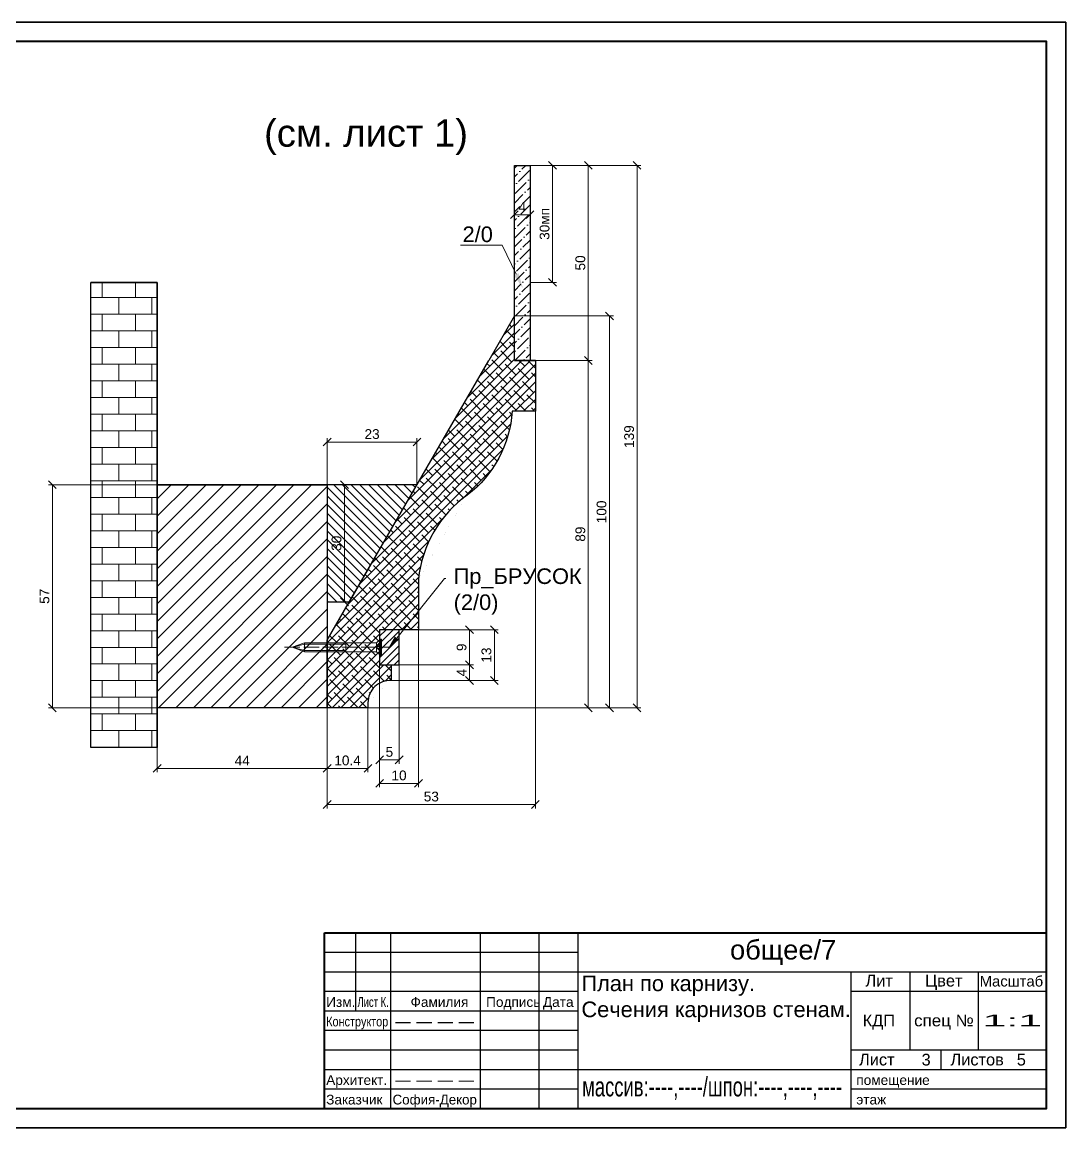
# Paper-space layout 'план по карнизу' of a CAD drawing. Header units: millimetres. Extents: x -88 to 2067, y 101 to 384.
# Drawn here: x 933.9 to 1201.4, y 101 to 384.3 of the extents above; entities that cross this region are included whole.
import ezdxf
from ezdxf import colors
from ezdxf.entities.mleader import LeaderData, LeaderLine
from ezdxf.enums import TextEntityAlignment as Align
from ezdxf.math import Vec2, Vec3

# ---------------------------------------------------------------- set-up
doc = ezdxf.new("R2010")
doc.units = ezdxf.units.MM
doc.linetypes.add('AM_ISO02W050', pattern=[7.5, 6, -1.5])
doc.linetypes.add('AM_ISO08W050', pattern=[18, 12, -1.5, 3, -1.5])
doc.layers.get('DEFPOINTS').update_dxf_attribs({"color": 106, "lineweight": 5})
for name, color, linetype, lineweight in [('A-Sect', 73, 'Continuous', 25), ('pechatnaya_ramka', 2, 'Continuous', 30), ('КАРНИЗ МДФ', 31, 'Continuous', 30), ('КАРНИЗ Пр_N221', 3, 'Continuous', 30), ('крепеж', 3, 'Continuous', 15), ('Линии Размерные и Текст', 1, 'Continuous', 5), ('Линии Штриховки и Заливка', 1, 'Continuous', 5), ('профили', 20, 'Continuous', 30), ('размеры', 1, 'Continuous', 5), ('служебный слой ШТРИХОВКА', 4, 'Continuous', 5), ('ШТАМП', 7, 'Continuous', 30)]:
    doc.layers.add(name, color=color, linetype=linetype, lineweight=lineweight)
doc.styles.get("Standard").update_dxf_attribs({"font": 'arial.ttf'})
doc.dimstyles.get("Standard").update_dxf_attribs({"dimscale": 0, "dimtxt": 2.5, "dimasz": 2, "dimexe": 1, "dimexo": 0, "dimgap": 0.75, "dimtad": 1, "dimdsep": 46, "dimtxsty": 'Standard', "dimblk": 'OBLIQUE', "dimcen": 1.5, "dimclrd": 256, "dimclre": 256, "dimclrt": 7, "dimazin": 0, "dimtfac": 1, "dimtmove": 1, "dimatfit": 3, "dimfxl": 1, "dimtolj": 1, "dimtzin": 0, "dimlwd": 5, "dimlwe": 5, "dimarcsym": 0})

# ---------------------------------------------------------------- blocks, each defined once
blk = doc.blocks.new('_OBLIQUE')
at = {"color": 0, "linetype": 'ByBlock'}
blk.add_line((-0.5, -0.5), (0.5, 0.5), dxfattribs=at)
blk = doc.blocks.new('*D80')
at = {"layer": 'DEFPOINTS', "color": 0, "transparency": 16777216}
for p in [(52.35, 19.9), (65.9, 19.9), (9.43, -69.1)]:
    blk.add_point(p, dxfattribs=at)
at = {"layer": 'размеры', "lineweight": 5, "transparency": 16777216}
for p, q in [((52.35, 19.9), (66.9, 19.9)), ((65.9, -69.1), (65.9, 19.9)), ((9.43, -69.1), (66.9, -69.1))]:
    blk.add_line(p, q, dxfattribs=at)
at = {"layer": 'размеры', "lineweight": 5, "transparency": 16777216, "xscale": 2, "yscale": 2, "zscale": 2}
for p, rotation in [((65.9, 19.9), 90), ((65.9, -69.1), 270)]:
    blk.add_blockref('_OBLIQUE', p, dxfattribs=dict(at, rotation=rotation))
at = {"layer": 'размеры', "color": 7, "transparency": 16777216, "insert": (63.87, -24.6), "char_height": 2.5, "attachment_point": 5, "rotation": 90}
blk.add_mtext('\\A1;89', dxfattribs=at)
blk = doc.blocks.new('*D81')
at = {"layer": 'DEFPOINTS', "color": 0, "transparency": 16777216}
for p in [(50.97, 69.9), (65.9, 69.9), (52.35, 19.9)]:
    blk.add_point(p, dxfattribs=at)
at = {"layer": 'размеры', "lineweight": 5, "transparency": 16777216}
for p, q in [((50.97, 69.9), (66.9, 69.9)), ((65.9, 19.9), (65.9, 69.9)), ((52.35, 19.9), (66.9, 19.9))]:
    blk.add_line(p, q, dxfattribs=at)
at = {"layer": 'размеры', "lineweight": 5, "transparency": 16777216, "xscale": 2, "yscale": 2, "zscale": 2}
for p, rotation in [((65.9, 69.9), 90), ((65.9, 19.9), 270)]:
    blk.add_blockref('_OBLIQUE', p, dxfattribs=dict(at, rotation=rotation))
at = {"layer": 'размеры', "color": 7, "transparency": 16777216, "insert": (63.87, 44.9), "char_height": 2.5, "attachment_point": 5, "rotation": 90}
blk.add_mtext('\\A1;50', dxfattribs=at)
blk = doc.blocks.new('*D82')
at = {"layer": 'DEFPOINTS', "color": 0, "transparency": 16777216}
for p in [(46.97, 31.3), (9.43, -69.1), (71.33, -69.1)]:
    blk.add_point(p, dxfattribs=at)
at = {"layer": 'размеры', "lineweight": 5, "transparency": 16777216}
for p, q in [((46.97, 31.3), (72.33, 31.3)), ((71.33, 31.3), (71.33, -69.1)), ((9.43, -69.1), (72.33, -69.1))]:
    blk.add_line(p, q, dxfattribs=at)
at = {"layer": 'размеры', "lineweight": 5, "transparency": 16777216, "xscale": 2, "yscale": 2, "zscale": 2}
for p, rotation in [((71.33, 31.3), 90), ((71.33, -69.1), 270)]:
    blk.add_blockref('_OBLIQUE', p, dxfattribs=dict(at, rotation=rotation))
at = {"layer": 'размеры', "color": 7, "transparency": 16777216, "insert": (69.3, -18.9), "char_height": 2.5, "attachment_point": 5, "rotation": 90}
blk.add_mtext('\\A1;100', dxfattribs=at)
blk = doc.blocks.new('*D83')
at = {"layer": 'DEFPOINTS', "color": 0, "transparency": 16777216}
for p in [(50.97, 69.9), (78.4, 69.9), (9.43, -69.1)]:
    blk.add_point(p, dxfattribs=at)
at = {"layer": 'размеры', "lineweight": 5, "transparency": 16777216}
for p, q in [((50.97, 69.9), (79.4, 69.9)), ((78.4, -69.1), (78.4, 69.9)), ((9.43, -69.1), (79.4, -69.1))]:
    blk.add_line(p, q, dxfattribs=at)
at = {"layer": 'размеры', "lineweight": 5, "transparency": 16777216, "xscale": 2, "yscale": 2, "zscale": 2}
for p, rotation in [((78.4, 69.9), 90), ((78.4, -69.1), 270)]:
    blk.add_blockref('_OBLIQUE', p, dxfattribs=dict(at, rotation=rotation))
at = {"layer": 'размеры', "color": 7, "transparency": 16777216, "insert": (76.37, 0.4), "char_height": 2.5, "attachment_point": 5, "rotation": 90}
blk.add_mtext('\\A1;139', dxfattribs=at)
blk = doc.blocks.new('*D84')
at = {"layer": 'DEFPOINTS', "color": 0, "transparency": 16777216}
for p in [(46.97, 69.9), (50.97, 69.9), (46.97, 57.24)]:
    blk.add_point(p, dxfattribs=at)
at = {"layer": 'размеры', "lineweight": 5, "transparency": 16777216}
for p, q in [((46.97, 69.9), (46.97, 56.24)), ((50.97, 69.9), (50.97, 56.24)), ((50.97, 57.24), (46.97, 57.24))]:
    blk.add_line(p, q, dxfattribs=at)
at = {"layer": 'размеры', "lineweight": 5, "transparency": 16777216, "xscale": 2, "yscale": 2, "zscale": 2, "rotation": 180}
blk.add_blockref('_OBLIQUE', (46.97, 57.24), dxfattribs=at)
at = {"layer": 'размеры', "lineweight": 5, "transparency": 16777216, "xscale": 2, "yscale": 2, "zscale": 2}
blk.add_blockref('_OBLIQUE', (50.97, 57.24), dxfattribs=at)
at = {"layer": 'размеры', "color": 7, "transparency": 16777216, "insert": (48.97, 59.24), "char_height": 2.5, "attachment_point": 5}
blk.add_mtext('\\A1;4', dxfattribs=at)
blk = doc.blocks.new('*D85')
at = {"layer": 'DEFPOINTS', "color": 0, "transparency": 16777216}
for p in [(52.35, 19.9), (-1, -69.1), (-1, -93.89)]:
    blk.add_point(p, dxfattribs=at)
at = {"layer": 'размеры', "lineweight": 5, "transparency": 16777216}
for p, q in [((52.35, 19.9), (52.35, -94.89)), ((-1, -69.1), (-1, -94.89)), ((52.35, -93.89), (-1, -93.89))]:
    blk.add_line(p, q, dxfattribs=at)
at = {"layer": 'размеры', "lineweight": 5, "transparency": 16777216, "xscale": 2, "yscale": 2, "zscale": 2, "rotation": 180}
blk.add_blockref('_OBLIQUE', (-1, -93.89), dxfattribs=at)
at = {"layer": 'размеры', "lineweight": 5, "transparency": 16777216, "xscale": 2, "yscale": 2, "zscale": 2}
blk.add_blockref('_OBLIQUE', (52.35, -93.89), dxfattribs=at)
at = {"layer": 'размеры', "color": 7, "transparency": 16777216, "insert": (25.67, -91.86), "char_height": 2.5, "attachment_point": 5}
blk.add_mtext('\\A1;53', dxfattribs=at)
blk = doc.blocks.new('*D86')
at = {"layer": 'DEFPOINTS', "color": 0, "transparency": 16777216}
for p in [(22, -1), (-1, -11.94), (22, -11.94)]:
    blk.add_point(p, dxfattribs=at)
at = {"layer": 'размеры', "lineweight": 5, "transparency": 16777216}
for p, q in [((-1, -11.94), (-1, 0)), ((22, -11.94), (22, 0)), ((-1, -1), (22, -1))]:
    blk.add_line(p, q, dxfattribs=at)
at = {"layer": 'размеры', "lineweight": 5, "transparency": 16777216, "xscale": 2, "yscale": 2, "zscale": 2, "rotation": 180}
blk.add_blockref('_OBLIQUE', (-1, -1), dxfattribs=at)
at = {"layer": 'размеры', "lineweight": 5, "transparency": 16777216, "xscale": 2, "yscale": 2, "zscale": 2}
blk.add_blockref('_OBLIQUE', (22, -1), dxfattribs=at)
at = {"layer": 'размеры', "color": 7, "transparency": 16777216, "insert": (10.5, 1.03), "char_height": 2.5, "attachment_point": 5}
blk.add_mtext('\\A1;23', dxfattribs=at)
blk = doc.blocks.new('*D87')
at = {"layer": 'DEFPOINTS', "color": 0, "transparency": 16777216}
for p in [(-1, -11.94), (-1, -41.94), (3.42, -41.94)]:
    blk.add_point(p, dxfattribs=at)
at = {"layer": 'размеры', "lineweight": 5, "transparency": 16777216}
for p, q in [((-1, -11.94), (4.42, -11.94)), ((3.42, -11.94), (3.42, -41.94)), ((-1, -41.94), (4.42, -41.94))]:
    blk.add_line(p, q, dxfattribs=at)
at = {"layer": 'размеры', "lineweight": 5, "transparency": 16777216, "xscale": 2, "yscale": 2, "zscale": 2}
for p, rotation in [((3.42, -11.94), 90), ((3.42, -41.94), 270)]:
    blk.add_blockref('_OBLIQUE', p, dxfattribs=dict(at, rotation=rotation))
at = {"layer": 'размеры', "color": 7, "transparency": 16777216, "insert": (1.39, -26.94), "char_height": 2.5, "attachment_point": 5, "rotation": 90}
blk.add_mtext('\\A1;30', dxfattribs=at)
blk = doc.blocks.new('*D88')
at = {"layer": 'DEFPOINTS', "color": 0, "transparency": 16777216}
for p in [(50.97, 69.9), (56.73, 69.9), (50.97, 39.9)]:
    blk.add_point(p, dxfattribs=at)
at = {"layer": 'Линии Размерные и Текст', "lineweight": 5, "transparency": 16777216}
for p, q in [((50.97, 69.9), (57.73, 69.9)), ((56.73, 39.9), (56.73, 69.9)), ((50.97, 39.9), (57.73, 39.9))]:
    blk.add_line(p, q, dxfattribs=at)
at = {"layer": 'Линии Размерные и Текст', "lineweight": 5, "transparency": 16777216, "xscale": 2, "yscale": 2, "zscale": 2}
for p, rotation in [((56.73, 69.9), 90), ((56.73, 39.9), 270)]:
    blk.add_blockref('_OBLIQUE', p, dxfattribs=dict(at, rotation=rotation))
at = {"layer": 'Линии Размерные и Текст', "color": 7, "transparency": 16777216, "insert": (54.7, 54.9), "char_height": 2.5, "attachment_point": 5, "rotation": 90}
blk.add_mtext('\\A1;30мп', dxfattribs=at)
blk = doc.blocks.new('*D89')
at = {"layer": 'DEFPOINTS', "color": 0, "transparency": 16777216}
for p in [(-1, -69.1), (9.43, -69.1), (-1, -84.62)]:
    blk.add_point(p, dxfattribs=at)
at = {"layer": 'Линии Размерные и Текст', "lineweight": 5, "transparency": 16777216}
for p, q in [((-1, -69.1), (-1, -85.62)), ((9.43, -69.1), (9.43, -85.62)), ((9.43, -84.62), (-1, -84.62))]:
    blk.add_line(p, q, dxfattribs=at)
at = {"layer": 'Линии Размерные и Текст', "lineweight": 5, "transparency": 16777216, "xscale": 2, "yscale": 2, "zscale": 2, "rotation": 180}
blk.add_blockref('_OBLIQUE', (-1, -84.62), dxfattribs=at)
at = {"layer": 'Линии Размерные и Текст', "lineweight": 5, "transparency": 16777216, "xscale": 2, "yscale": 2, "zscale": 2}
blk.add_blockref('_OBLIQUE', (9.43, -84.62), dxfattribs=at)
at = {"layer": 'Линии Размерные и Текст', "color": 7, "transparency": 16777216, "insert": (4.21, -82.6), "char_height": 2.5, "attachment_point": 5}
blk.add_mtext('\\A1;10.4', dxfattribs=at)
blk = doc.blocks.new('*D90')
at = {"layer": 'DEFPOINTS', "color": 0, "transparency": 16777216}
for p in [(22.38, -49.1), (17.43, -58.1), (35.45, -58.1)]:
    blk.add_point(p, dxfattribs=at)
at = {"layer": 'Линии Размерные и Текст', "lineweight": 5, "transparency": 16777216}
for p, q in [((22.38, -49.1), (36.45, -49.1)), ((35.45, -49.1), (35.45, -58.1)), ((17.43, -58.1), (36.45, -58.1))]:
    blk.add_line(p, q, dxfattribs=at)
at = {"layer": 'Линии Размерные и Текст', "lineweight": 5, "transparency": 16777216, "xscale": 2, "yscale": 2, "zscale": 2}
for p, rotation in [((35.45, -49.1), 90), ((35.45, -58.1), 270)]:
    blk.add_blockref('_OBLIQUE', p, dxfattribs=dict(at, rotation=rotation))
at = {"layer": 'Линии Размерные и Текст', "color": 7, "transparency": 16777216, "insert": (33.43, -53.6), "char_height": 2.5, "attachment_point": 5, "rotation": 90}
blk.add_mtext('\\A1;9', dxfattribs=at)
blk = doc.blocks.new('*D91')
at = {"layer": 'DEFPOINTS', "color": 0, "transparency": 16777216}
for p in [(17.43, -58.1), (15.43, -62.1), (35.45, -62.1)]:
    blk.add_point(p, dxfattribs=at)
at = {"layer": 'Линии Размерные и Текст', "lineweight": 5, "transparency": 16777216}
for p, q in [((17.43, -58.1), (36.45, -58.1)), ((35.45, -58.1), (35.45, -62.1)), ((15.43, -62.1), (36.45, -62.1))]:
    blk.add_line(p, q, dxfattribs=at)
at = {"layer": 'Линии Размерные и Текст', "lineweight": 5, "transparency": 16777216, "xscale": 2, "yscale": 2, "zscale": 2}
for p, rotation in [((35.45, -58.1), 90), ((35.45, -62.1), 270)]:
    blk.add_blockref('_OBLIQUE', p, dxfattribs=dict(at, rotation=rotation))
at = {"layer": 'Линии Размерные и Текст', "color": 7, "transparency": 16777216, "insert": (33.45, -60.1), "char_height": 2.5, "attachment_point": 5, "rotation": 90}
blk.add_mtext('\\A1;4', dxfattribs=at)
blk = doc.blocks.new('*D92')
at = {"layer": 'DEFPOINTS', "color": 0, "transparency": 16777216}
for p in [(22.38, -49.1), (41.83, -49.1), (15.43, -62.1)]:
    blk.add_point(p, dxfattribs=at)
at = {"layer": 'Линии Размерные и Текст', "lineweight": 5, "transparency": 16777216}
for p, q in [((22.38, -49.1), (42.83, -49.1)), ((41.83, -62.1), (41.83, -49.1)), ((15.43, -62.1), (42.83, -62.1))]:
    blk.add_line(p, q, dxfattribs=at)
at = {"layer": 'Линии Размерные и Текст', "lineweight": 5, "transparency": 16777216, "xscale": 2, "yscale": 2, "zscale": 2}
for p, rotation in [((41.83, -49.1), 90), ((41.83, -62.1), 270)]:
    blk.add_blockref('_OBLIQUE', p, dxfattribs=dict(at, rotation=rotation))
at = {"layer": 'Линии Размерные и Текст', "color": 7, "transparency": 16777216, "insert": (39.8, -55.6), "char_height": 2.5, "attachment_point": 5, "rotation": 90}
blk.add_mtext('\\A1;13', dxfattribs=at)
blk = doc.blocks.new('*D93')
at = {"layer": 'DEFPOINTS', "color": 0, "transparency": 16777216}
for p in [(12.43, -49.1), (22.38, -49.1), (12.43, -88.46)]:
    blk.add_point(p, dxfattribs=at)
at = {"layer": 'Линии Размерные и Текст', "lineweight": 5, "transparency": 16777216}
for p, q in [((12.43, -49.1), (12.43, -89.46)), ((22.38, -49.1), (22.38, -89.46)), ((22.38, -88.46), (12.43, -88.46))]:
    blk.add_line(p, q, dxfattribs=at)
at = {"layer": 'Линии Размерные и Текст', "lineweight": 5, "transparency": 16777216, "xscale": 2, "yscale": 2, "zscale": 2, "rotation": 180}
blk.add_blockref('_OBLIQUE', (12.43, -88.46), dxfattribs=at)
at = {"layer": 'Линии Размерные и Текст', "lineweight": 5, "transparency": 16777216, "xscale": 2, "yscale": 2, "zscale": 2}
blk.add_blockref('_OBLIQUE', (22.38, -88.46), dxfattribs=at)
at = {"layer": 'Линии Размерные и Текст', "color": 7, "transparency": 16777216, "insert": (17.4, -86.44), "char_height": 2.5, "attachment_point": 5}
blk.add_mtext('\\A1;10', dxfattribs=at)
blk = doc.blocks.new('*D94')
at = {"layer": 'DEFPOINTS', "color": 0, "transparency": 16777216}
for p in [(12.43, -58.1), (17.43, -58.1), (17.43, -82.45)]:
    blk.add_point(p, dxfattribs=at)
at = {"layer": 'Линии Размерные и Текст', "lineweight": 5, "transparency": 16777216}
for p, q in [((12.43, -58.1), (12.43, -83.45)), ((17.43, -58.1), (17.43, -83.45)), ((12.43, -82.45), (17.43, -82.45))]:
    blk.add_line(p, q, dxfattribs=at)
at = {"layer": 'Линии Размерные и Текст', "lineweight": 5, "transparency": 16777216, "xscale": 2, "yscale": 2, "zscale": 2, "rotation": 180}
blk.add_blockref('_OBLIQUE', (12.43, -82.45), dxfattribs=at)
at = {"layer": 'Линии Размерные и Текст', "lineweight": 5, "transparency": 16777216, "xscale": 2, "yscale": 2, "zscale": 2}
blk.add_blockref('_OBLIQUE', (17.43, -82.45), dxfattribs=at)
at = {"layer": 'Линии Размерные и Текст', "color": 7, "transparency": 16777216, "insert": (14.93, -80.42), "char_height": 2.5, "attachment_point": 5}
blk.add_mtext('\\A1;5', dxfattribs=at)
blk = doc.blocks.new('саморез')
at = {"layer": 'крепеж', "linetype": 'AM_ISO02W050', "extrusion": (0, 1, 0)}
blk.add_lwpolyline([(-38, 0), (3, 0)], dxfattribs=at)
at = {"layer": 'крепеж', "extrusion": (1, 0, 0)}
blk.add_lwpolyline([(3.25, 0), (-3.25, 0)], dxfattribs=at)
at = {"layer": 'крепеж', "extrusion": (0, 1, 0)}
for points, elevation in [([(0, 0), (-0.43, 0)], 3.25), ([(-1.93, 0), (-30.19, 0)], 1.75), ([(-14, 0), (-30.19, 0)], 1.2), ([(0, 0), (-0.43, 0)], -3.25), ([(-1.93, 0), (-30.19, 0)], -1.75), ([(-14, 0), (-30.19, 0)], -1.2)]:
    blk.add_lwpolyline(points, dxfattribs=dict(at, elevation=elevation))
at = {"layer": 'крепеж', "linetype": 'AM_ISO08W050', "extrusion": (0.69209, 0.721811, 0), "elevation": 1.44}
blk.add_lwpolyline([(-0.97, 0), (1.38, 0)], dxfattribs=at)
at = {"layer": 'крепеж', "linetype": 'AM_ISO08W050', "extrusion": (0, 1, 0)}
for elevation in [0.37, -0.37]:
    blk.add_lwpolyline([(0, 0), (-1.7, 0)], dxfattribs=dict(at, elevation=elevation))
at = {"layer": 'крепеж', "extrusion": (1, 0, 0)}
for points, elevation in [([(3.25, 0), (-3.25, 0)], 0.43), ([(-1.75, 0), (1.75, 0)], 1.93), ([(1.75, 0), (-1.75, 0)], 14), ([(1.75, 0), (-1.75, 0)], 30.19)]:
    blk.add_lwpolyline(points, dxfattribs=dict(at, elevation=elevation))
at = {"layer": 'крепеж', "extrusion": (-0.707107, -0.707107, 0), "elevation": -2.6}
blk.add_lwpolyline([(0.13, 0), (-1.99, 0)], dxfattribs=at)
at = {"layer": 'крепеж', "linetype": 'AM_ISO08W050', "extrusion": (1, 0, 0), "elevation": 1.7}
blk.add_lwpolyline([(0.37, 0), (-0.37, 0)], dxfattribs=at)
at = {"layer": 'крепеж', "extrusion": (-0.34202, -0.939693, 0), "elevation": -11.97}
blk.add_lwpolyline([(27.77, 0), (32.89, 0)], dxfattribs=at)
at = {"layer": 'крепеж', "extrusion": (-0.242152, -0.970238, 0), "elevation": -8.48}
blk.add_lwpolyline([(29, 0), (33.96, 0)], dxfattribs=at)
at = {"layer": 'крепеж', "extrusion": (0.34202, -0.939693, 0), "elevation": 11.97}
blk.add_lwpolyline([(27.77, 0), (32.89, 0)], dxfattribs=at)
at = {"layer": 'крепеж', "extrusion": (-0.242152, 0.970238, 0), "elevation": -8.48}
blk.add_lwpolyline([(-29, 0), (-33.96, 0)], dxfattribs=at)
at = {"layer": 'крепеж', "linetype": 'AM_ISO08W050', "extrusion": (-0.69209, 0.721811, 0), "elevation": -1.44}
blk.add_lwpolyline([(-0.97, 0), (1.38, 0)], dxfattribs=at)
at = {"layer": 'крепеж', "extrusion": (0.707107, -0.707107, 0), "elevation": 2.6}
blk.add_lwpolyline([(0.13, 0), (-1.99, 0)], dxfattribs=at)
blk = doc.blocks.new('*D95')
at = {"layer": 'DEFPOINTS', "color": 0, "transparency": 16777216}
for p in [(-44.57, -11.94), (-71.42, -69.1), (-44.57, -69.1)]:
    blk.add_point(p, dxfattribs=at)
at = {"layer": 'размеры', "lineweight": 5, "transparency": 16777216}
for p, q in [((-44.57, -11.94), (-72.42, -11.94)), ((-71.42, -11.94), (-71.42, -69.1)), ((-44.57, -69.1), (-72.42, -69.1))]:
    blk.add_line(p, q, dxfattribs=at)
at = {"layer": 'размеры', "lineweight": 5, "transparency": 16777216, "xscale": 2, "yscale": 2, "zscale": 2}
for p, rotation in [((-71.42, -11.94), 90), ((-71.42, -69.1), 270)]:
    blk.add_blockref('_OBLIQUE', p, dxfattribs=dict(at, rotation=rotation))
at = {"layer": 'размеры', "color": 7, "transparency": 16777216, "insert": (-73.44, -40.52), "char_height": 2.5, "attachment_point": 5, "rotation": 90}
blk.add_mtext('\\A1;57', dxfattribs=at)
blk = doc.blocks.new('*D96')
at = {"layer": 'DEFPOINTS', "color": 0, "transparency": 16777216}
for p in [(-44.57, -69.1), (-1, -69.1), (-1, -84.62)]:
    blk.add_point(p, dxfattribs=at)
at = {"layer": 'размеры', "lineweight": 5, "transparency": 16777216}
for p, q in [((-44.57, -69.1), (-44.57, -85.62)), ((-1, -69.1), (-1, -85.62)), ((-44.57, -84.62), (-1, -84.62))]:
    blk.add_line(p, q, dxfattribs=at)
at = {"layer": 'размеры', "lineweight": 5, "transparency": 16777216, "xscale": 2, "yscale": 2, "zscale": 2, "rotation": 180}
blk.add_blockref('_OBLIQUE', (-44.57, -84.62), dxfattribs=at)
at = {"layer": 'размеры', "lineweight": 5, "transparency": 16777216, "xscale": 2, "yscale": 2, "zscale": 2}
blk.add_blockref('_OBLIQUE', (-1, -84.62), dxfattribs=at)
at = {"layer": 'размеры', "color": 7, "transparency": 16777216, "insert": (-22.78, -82.62), "char_height": 2.5, "attachment_point": 5}
blk.add_mtext('\\A1;44', dxfattribs=at)
blk = doc.blocks.new('карниз на пилястре по стене')
at = {"layer": 'Линии Размерные и Текст'}
h = blk.add_hatch(dxfattribs=at)
h.set_pattern_fill('AR-B816', color=256, scale=0.021)
h.set_pattern_definition([(0, (-1388.2762, 87.5824), (0, 4.2672), []), (90, (-1388.2762, 87.5824), (-4.2672, 4.2672), [4.2672, -4.2672])])
h.paths.add_polyline_path([(-61.581, 39.901), (-44.567, 39.901), (-44.567, 0.899), (-44.567, -79.279), (-61.581, -79.279)])
at = {"layer": 'Линии Размерные и Текст', "ltscale": 100}
h = blk.add_hatch(dxfattribs=at)
h.set_pattern_fill('ANSI31', color=256)
h.set_pattern_definition([(45, (-1388.2762, 87.5824), (-2.245064, 2.245064), [])])
h.paths.add_polyline_path([(-44.567, -11.943), (-0.993, -11.943), (-0.993, -69.101), (-44.567, -69.101)])
at = {"layer": 'Линии Размерные и Текст'}
h = blk.add_hatch(dxfattribs=at)
h.set_pattern_fill('ANSI31', color=256, scale=0.41)
h.set_pattern_definition([(45, (-459.3221, -210.379), (-0.9204763, 0.9204763), [])])
h.paths.add_polyline_path([(17.426, -49.101), (12.426, -49.101), (12.426, -58.101), (17.426, -58.101)])
at = {"layer": 'Линии Штриховки и Заливка'}
h = blk.add_hatch(dxfattribs=at)
h.set_pattern_fill('ANSI36', color=256, scale=0.5, style=0)
h.set_pattern_definition([(45, (-6712.0947, -8356.926), (0.841899, 3.08696304), [3.96875, -0.79375, 0, -0.79375])])
h.paths.add_polyline_path([(50.967, 69.901), (46.967, 69.901), (46.967, 19.901), (50.967, 19.901)])
h = blk.add_hatch(dxfattribs=at)
h.set_pattern_fill('ANSI38', color=256, scale=0.5, style=0)
h.set_pattern_definition([(45, (-7157.5582, -8350.713), (-1.12253202, 1.12253202), []), (135, (-7157.5582, -8350.713), (-3.36759605, 1.12253202), [3.96875, -2.38125])])
edge = h.paths.add_edge_path()
edge.add_line((-1, -51.78), (-1, -69.101))
edge.add_line((-1, -69.101), (9.426, -69.101))
edge.add_line((9.426, -69.101), (9.426, -67.893))
edge.add_arc((15.177, -67.848), 5.75, 87.50984, 180.44744, ccw=False)
edge.add_line((15.426, -62.104), (15.426, -58.101))
edge.add_line((15.426, -58.101), (12.426, -58.101))
edge.add_line((12.426, -58.101), (12.426, -49.101))
edge.add_line((12.426, -49.101), (22.383, -49.101))
edge.add_line((22.383, -49.101), (22.383, -36.101))
edge.add_arc((52.434, -39.185), 30.208, 125.52981, 174.14041, ccw=False)
edge.add_arc((17.067, 8.758), 29.376, 307.32726, 356.37158)
edge.add_line((46.383, 6.899), (52.345, 6.899))
edge.add_line((52.345, 6.899), (52.345, 19.901))
edge.add_line((52.345, 19.901), (46.967, 19.901))
edge.add_line((46.967, 19.901), (46.967, 31.301))
edge.add_line((46.967, 31.301), (-1, -51.78))
at = {"layer": 'служебный слой ШТРИХОВКА'}
h = blk.add_hatch(dxfattribs=at)
h.set_pattern_fill('ANSI31', color=256, scale=0.5, angle=90, style=0)
h.set_pattern_definition([(135, (-36.1291, 24.7993), (-1.122532, -1.122532), [])])
h.paths.add_polyline_path([(-1, -41.943), (4.679, -41.943), (22, -11.943), (-1, -11.943)])
at = {"layer": 'A-Sect', "color": 1, "linetype": 'Continuous', "lineweight": 25}
blk.add_line((-44.567, 39.901), (-61.581, 39.901), dxfattribs=at)
at = {"layer": 'A-Sect', "color": 73, "linetype": 'Continuous', "lineweight": 25}
blk.add_line((-44.567, -79.279), (-44.567, 0.899), dxfattribs=at)
at = {"layer": 'КАРНИЗ МДФ'}
blk.add_lwpolyline([(50.967, 19.901), (46.967, 19.901), (46.967, 69.901), (50.967, 69.901)], close=True, dxfattribs=at)
at = {"layer": 'КАРНИЗ Пр_N221', "ltscale": 100}
for p, q in [((-44.567, 0.899), (-44.567, 39.901)), ((-0.993, -11.943), (-44.567, -11.943))]:
    blk.add_line(p, q, dxfattribs=at)
for points in [[(-44.567, -79.279), (-61.581, -79.279), (-61.581, 39.901), (-44.567, 39.901)], [(-44.567, -11.943), (-1, -11.943), (-1, -69.101), (-44.567, -69.101)], [(17.426, -49.101), (12.426, -49.101), (12.426, -58.101), (17.426, -58.101)]]:
    blk.add_lwpolyline(points, close=True, dxfattribs=at)
blk.add_lwpolyline([(52.345, 19.901), (46.967, 19.901), (46.967, 31.301), (40.385, 19.901)], dxfattribs=at)
for points in [[(15.426, -58.101), (15.426, -62.104, 0.4246948), (9.426, -67.804), (9.426, -69.101), (-1, -69.101), (-1, -51.78), (40.385, 19.901)], [(46.967, 19.901), (52.345, 19.901), (52.345, 6.899), (46.383, 6.899, -0.2173238), (34.879, -14.601, 0.2153428), (22.383, -36.101), (22.383, -49.101), (15.426, -49.101)]]:
    blk.add_lwpolyline(points, format="xyb", dxfattribs=at)
at = {"layer": 'профили', "ltscale": 100}
blk.add_lwpolyline([(4.679, -41.943), (22, -11.943), (-1, -11.943), (-1, -41.943)], close=True, dxfattribs=at)
at = {"layer": 'Линии Размерные и Текст', "xscale": 0.6542930129542636, "yscale": 0.6542930129542636, "zscale": 0.6542930129542636, "rotation": 180}
blk.add_blockref('саморез', (12.923, -53.601), dxfattribs=at)
at = {"layer": 'Линии Размерные и Текст'}
for base, p1, p2, override, picture, middle in [((56.726, 69.901), (50.967, 39.901), (50.967, 69.901), {"dimscale": 1, "dimpost": 'мп'}, '*D88', (54.698, 54.901)), ((41.827, -49.101), (15.426, -62.104), (22.383, -49.101), {"dimscale": 1}, '*D92', (39.8, -55.602)), ((35.451, -58.101), (22.383, -49.101), (17.426, -58.101), {"dimscale": 1}, '*D90', (33.425, -53.601)), ((35.451, -62.104), (17.426, -58.101), (15.426, -62.104), {"dimscale": 1}, '*D91', (33.451, -60.102))]:
    dim = blk.add_linear_dim(base=base, p1=p1, p2=p2, angle=90, dimstyle='Standard', override=override, dxfattribs=at)
    dim.commit()
    dim.dimension.update_dxf_attribs({"geometry": picture, "text_midpoint": middle})
for base, p1, p2, override, picture, middle in [((12.426, -88.464), (22.383, -49.101), (12.426, -49.101), {"dimscale": 1, "dimdec": 0}, '*D93', (17.405, -86.438)), ((17.426, -82.446), (12.426, -58.101), (17.426, -58.101), {"dimscale": 1}, '*D94', (14.926, -80.424)), ((-1, -84.625), (9.426, -69.101), (-1, -69.101), {"dimscale": 1, "dimdec": 1}, '*D89', (4.213, -82.598))]:
    dim = blk.add_linear_dim(base=base, p1=p1, p2=p2, dimstyle='Standard', override=override, dxfattribs=at)
    dim.commit()
    dim.dimension.update_dxf_attribs({"geometry": picture, "text_midpoint": middle})
at = {"layer": 'размеры'}
for base, p1, p2, override, picture, middle in [((78.398, 69.901), (9.426, -69.101), (50.967, 69.901), {"dimscale": 1, "dimdec": 0, "dimlfac": 1}, '*D83', (76.371, 0.4)), ((65.901, 69.901), (52.345, 19.901), (50.967, 69.901), {"dimscale": 1, "dimdec": 0, "dimlfac": 1}, '*D81', (63.875, 44.901)), ((71.331, -69.101), (46.967, 31.301), (9.426, -69.101), {"dimscale": 1, "dimdec": 0, "dimlfac": 1}, '*D82', (69.305, -18.9)), ((65.901, 19.901), (9.426, -69.101), (52.345, 19.901), {"dimscale": 1, "dimdec": 0, "dimlfac": 1}, '*D80', (63.875, -24.6)), ((-71.423, -69.101), (-44.567, -11.943), (-44.567, -69.101), {"dimscale": 1, "dimdec": 0}, '*D95', (-73.445, -40.522)), ((3.415, -41.943), (-1, -11.943), (-1, -41.943), {"dimscale": 1, "dimdec": 0, "dimlfac": 1}, '*D87', (1.388, -26.943))]:
    dim = blk.add_linear_dim(base=base, p1=p1, p2=p2, angle=90, dimstyle='Standard', override=override, dxfattribs=at)
    dim.commit()
    dim.dimension.update_dxf_attribs({"geometry": picture, "text_midpoint": middle})
for base, p1, p2, override, picture, middle in [((46.967, 57.24), (50.967, 69.901), (46.967, 69.901), {"dimscale": 1, "dimdec": 0, "dimlfac": 1}, '*D84', (48.967, 59.24)), ((-1, -93.889), (52.345, 19.901), (-1, -69.101), {"dimscale": 1, "dimdec": 0, "dimlfac": 1}, '*D85', (25.673, -91.862)), ((22, -1), (-1, -11.943), (22, -11.943), {"dimscale": 1, "dimdec": 0, "dimlfac": 1}, '*D86', (10.5, 1.027)), ((-1, -84.625), (-44.567, -69.101), (-1, -69.101), {"dimscale": 1, "dimdec": 0}, '*D96', (-22.783, -82.625))]:
    dim = blk.add_linear_dim(base=base, p1=p1, p2=p2, dimstyle='Standard', override=override, dxfattribs=at)
    dim.commit()
    dim.dimension.update_dxf_attribs({"geometry": picture, "text_midpoint": middle})
at = {"layer": 'Линии Размерные и Текст'}
ml = blk.add_multileader_mtext('Standard', dxfattribs=at)
ml.set_content('2/0', color=256)
ml.set_leader_properties()
ml.build(insert=Vec2(0, 0))
ml.multileader.update_dxf_attribs({"text_right_attachment_type": 6, "dogleg_length": 0.36})
ctx = ml.context
ctx.base_point, ctx.plane_origin = Vec3(32.103, 52.204), Vec3(0.209, 15.065)
ctx.right_attachment, ctx.text_align_type = 6, 2
notes = []
notes.append((ctx, [(0, (1, 1, 0), (43.8, 49.438), (-1, 0), 0.36, [(0, [(49.169, 38.381)], 0, [])])]))
ctx.mtext.insert, ctx.mtext.alignment, ctx.mtext.flow_direction = Vec3(41.44, 54.238), 3, 5
ml = blk.add_multileader_mtext('Standard', dxfattribs=at)
ml.set_content('Пр_БРУСОК\\P(2/0)', color=256)
ml.set_leader_properties()
ml.build(insert=Vec2(0, 0))
ml.multileader.update_dxf_attribs({"text_right_attachment_type": 6, "dogleg_length": 0.36})
ctx = ml.context
ctx.base_point, ctx.plane_origin = Vec3(29.394, -35.962), Vec3(-2.5, -73.101)
ctx.right_attachment = 6
notes.append((ctx, [(1, (1, 1, 0), (29.034, -35.962), (1, 0), 0.36, [(0, [(14.342, -54.354)], 0, [])])]))
ctx.mtext.insert, ctx.mtext.flow_direction = Vec3(31.394, -33.374), 5
for ctx, leaders in notes:
    for number, flags, end, landing, length, lines in leaders:
        leader = LeaderData()
        leader.index, (leader.has_last_leader_line, leader.has_dogleg_vector, leader.attachment_direction) = number, flags
        leader.last_leader_point, leader.dogleg_vector, leader.dogleg_length = Vec3(end), Vec3(landing), length
        for number, points, colour, breaks in lines:
            line = LeaderLine()
            line.index, line.vertices, line.color, line.breaks = number, Vec3.list(points), colors.encode_raw_color(colour), breaks
            leader.lines.append(line)
        ctx.leaders.append(leader)

psp = doc.layouts.new('план по карнизу')

# ---------------------------------------------------------------- linework, layer by layer
at = {"layer": 'pechatnaya_ramka'}
psp.add_lwpolyline([(791.4707, 384.3485), (1201.4052, 384.3485), (1201.4052, 100.9984), (791.4707, 100.9984)], close=True, dxfattribs=at)
at = {"layer": 'ШТАМП', "lineweight": 40}
for p, q in [((1011.4052, 105.9984), (1011.4052, 150.9984)), ((1011.4052, 150.9984), (1196.4052, 150.9984))]:
    psp.add_line(p, q, dxfattribs=at)
at = {"layer": 'ШТАМП', "lineweight": -3}
for p, q in [((1011.4052, 150.9984), (1076.4052, 150.9984)), ((1019.4052, 150.9984), (1019.4052, 130.9984)), ((1028.4052, 105.9984), (1028.4052, 150.9984)), ((1051.4052, 105.9984), (1051.4052, 150.9984)), ((1066.4052, 105.9984), (1066.4052, 150.9984)), ((1076.4052, 105.9984), (1076.4052, 150.9984)), ((1011.4052, 145.9984), (1076.4052, 145.9984)), ((1011.4052, 140.9984), (1196.4052, 140.9984)), ((1146.4052, 105.9984), (1146.4052, 140.9984)), ((1161.4052, 140.9984), (1161.4052, 120.9984)), ((1178.9052, 140.9984), (1178.9052, 120.9984)), ((1011.4052, 135.9984), (1076.4052, 135.9984)), ((1146.4052, 135.9984), (1196.4052, 135.9984)), ((1011.4052, 130.9984), (1076.4052, 130.9984)), ((1011.4052, 125.9984), (1076.4052, 125.9984)), ((1011.4052, 120.9984), (1076.4052, 120.9984)), ((1146.4052, 120.9984), (1196.4052, 120.9984)), ((1169.4052, 115.9984), (1169.4052, 120.9984)), ((1011.4052, 115.9984), (1196.4052, 115.9984)), ((1011.4052, 110.9984), (1076.4052, 110.9984)), ((1146.4052, 110.9984), (1196.4052, 110.9984))]:
    psp.add_line(p, q, dxfattribs=at)
at = {"layer": 'ШТАМП'}
psp.add_lwpolyline([(791.4707, 100.9984), (1201.4052, 100.9984), (1201.4052, 384.3485), (791.4707, 384.3485)], close=True, dxfattribs=at)
at = {"layer": 'ШТАМП', "lineweight": 40}
psp.add_lwpolyline([(811.4707, 105.9984), (1196.4052, 105.9984), (1196.4052, 379.3485), (811.4707, 379.3485)], close=True, dxfattribs=at)

# ---------------------------------------------------------------- block references
at = {"layer": 'Линии Размерные и Текст'}
psp.add_blockref('карниз на пилястре по стене', (1013.1246, 277.7447), dxfattribs=at)

# ---------------------------------------------------------------- texts
psp.add_text('(см. лист 1) ', height=7, dxfattribs=at).set_placement((995.9411, 352.4116))
at = {"layer": 'ШТАМП', "lineweight": -3}
for s, height, p in [('общее/7', 5, (1115.339, 144.1437)), ('Лит', 3, (1150.0504, 137.2254)), ('Цвет', 3, (1165.3361, 137.2254)), ('Изм.', 2.5, (1011.8629, 131.9984)), ('Фамилия', 2.5, (1033.4746, 131.9984)), ('Подпись', 2.5, (1052.8359, 131.9984)), ('Дата', 2.5, (1067.4052, 131.9984)), ('КДП', 3, (1149.3266, 127.0173)), ('Лист', 3, (1148.4052, 116.9984)), ('Листов', 3, (1171.8395, 116.9984)), ('Архитект.', 2.5, (1011.8629, 111.9984)), ('помещение', 2.5, (1147.7052, 111.9984)), ('Заказчик', 2.5, (1011.8629, 106.9984)), ('этаж', 2.5, (1147.7052, 106.9984))]:
    psp.add_text(s, height=height, dxfattribs=at).set_placement(p)
psp.add_text('Масштаб', height=2.72085, dxfattribs=at).set_placement((1179.3194, 137.2254), (1195.5814, 137.2254), align=Align.ALIGNED)
for s, height, width, p, p2 in [('Лист К.', 2.5, 0.695137, (1019.8629, 131.9984), (1027.9013, 131.9984)), ('Конструктор', 2.5, 0.796844, (1011.8629, 126.9984), (1027.7618, 126.9984)), ('----', 2.5, 4.64604, (1028.8629, 126.9984), (1050.4768, 126.9984)), ('спец №', 3, 1.036833, (1162.5108, 127.0173), (1177.8108, 127.0173)), ('1:1', 3, 2.626133, (1180.0108, 127.0173), (1195.3108, 127.0173)), ('массив:----,----/шпон:----,----,----', 5, 0.675513, (1077.4496, 109.0605), (1144.0401, 109.0605)), ('----', 2.5, 4.64604, (1028.8629, 111.9984), (1050.4768, 111.9984)), ('София-Декор', 2.5, 0.979626, (1028.8629, 106.9984), (1050.4768, 106.9984))]:
    psp.add_text(s, height=height, dxfattribs=dict(at, width=width)).set_placement(p, p2, align=Align.FIT)
for s, p in [('3', (1165.596, 119.9828)), ('5', (1189.9848, 119.9828))]:
    psp.add_text(s, height=3, dxfattribs=at).set_placement(p, align=Align.TOP_CENTER)
at = {"layer": 'ШТАМП', "insert": (1077.2602, 140.038), "char_height": 4, "attachment_point": 1}
psp.add_mtext_dynamic_manual_height_columns('План по карнизу.\\PСечения карнизов стенам.', width=67.130952, gutter_width=20, heights=[0], dxfattribs=at)

doc.saveas('drawing.dxf')
